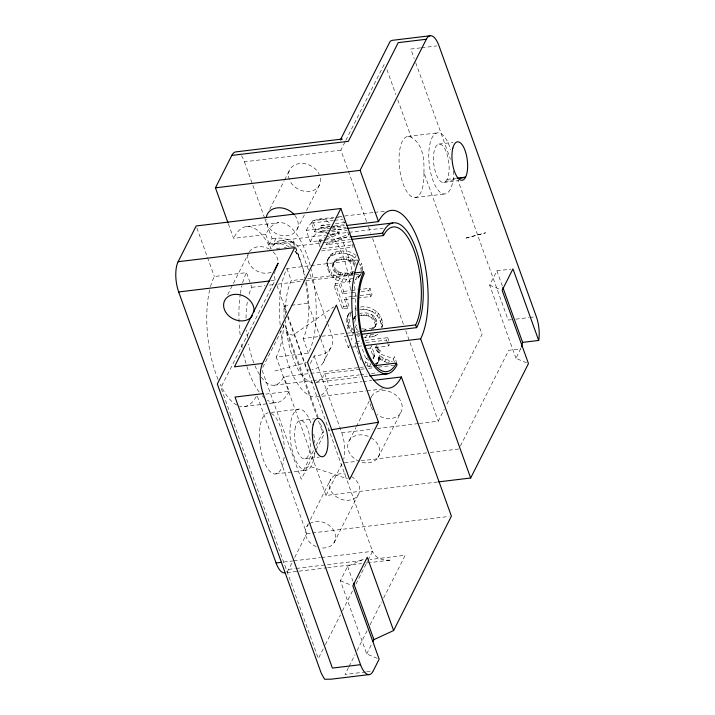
<?xml version="1.0" encoding="UTF-8"?>
<svg xmlns="http://www.w3.org/2000/svg" width="715" height="715" viewBox="0 0 715 715"><rect width="100%" height="100%" fill="white"/><g stroke="black" fill="none" stroke-linecap="round" stroke-linejoin="round"><path stroke-width="0.54" stroke-dasharray="3.58 2.68" d="M423.923 172.574C424.353 159.82 423.289 144.162 411.018 137.101A30.781 12.012 83.1 0 0 399.033 160.5A30.781 12.012 83.1 0 0 411.992 196.884A30.781 12.012 83.1 0 0 423.986 173.495L423.923 172.574L482.08 334.414L446.223 405.405M379.531 355.346L379.692 358.787L377.449 363.783L378.485 361.173L378.324 357.732L379.531 355.346L383.303 358.144L392.41 361.87M275.159 270.199L274.301 275.069L275.114 280.298L220.935 387.566L318.336 658.587L323.35 648.657M362.192 270.788L362.371 266.302L361.558 263.263L360.351 265.64L361.316 271.486L362.523 269.099M374.633 355.301L372.676 359.475L374.633 355.301L371.594 345.72L370.388 348.107L373.427 357.688M382.114 327.524C385.019 315.431 372.068 304.653 360.449 307.084L359.252 309.47M350.824 281.209C327.399 289.03 315.252 249.258 344.022 251.001L342.825 253.387C336.899 253.405 329.544 254.906 327.13 261.064M326.657 263.156L329.365 256.703M353.076 333.226C346.838 328.033 344.103 317.675 350.448 311.409M346.739 319.042L349.447 312.589M352.995 273.488C345.658 278.68 330.688 275.034 332.976 264.121C335.996 254.156 353.719 254.656 356.222 264.747M332.618 265.587L334.933 260.403M353.907 319.087L355.024 316.289L357.822 314.234M376.626 323.037L374.276 328.212L376.626 323.037C376.859 314.573 366.741 311.293 359.886 313.554M526.544 362.791L515.998 358.376L521.476 346.99M269.743 209.325L284.177 180.752M284.668 179.769L289.647 169.92M227.736 294.562L248.811 252.851M269.403 243.958L293.516 241.044L292.9 242.269L268.786 245.174L272.058 238.721L264.961 218.969M308.388 269.814L302.749 254.12A21.986 17.464 26.8 0 0 276.07 238.229L273.425 243.475A21.986 17.464 26.8 0 1 289.557 247.122M297.065 229.354L304.527 214.58M306.52 210.639L319.453 185.024M366.527 221.587L340.858 150.159L345.345 141.284M345.837 140.292L384.688 63.394M331.832 231.204L339.285 232.035L338.079 234.422L314.645 231.794L311.517 223.089L312.714 220.703L334.522 218.075M314.645 231.794L315.842 229.417L312.714 220.703M330.956 228.755L320.186 227.683L321.384 225.297L331.125 224.126M320.123 247.041L318.381 242.188L319.578 239.811L324.771 237.764M262.789 367.394L284.668 324.074L318.139 417.203M351.181 241.697L326.299 244.7L327.506 242.314L350.332 233.591M329.66 257.32L330.857 254.933M331.528 255.881L332.734 253.494M326.755 266.168L327.962 263.781L327.854 260.769M334.843 254.451L336.041 252.064M327.631 269.51L328.837 267.133L327.962 263.781M328.989 272.504L330.196 270.118L328.837 267.133M332.976 264.121L336.113 259.259M339.169 253.584L340.367 251.197M332.663 267.178L333.869 264.8L333.825 263.2M334.915 261.645L336.533 260.725L337.739 258.347M330.777 275.114L331.983 272.728L330.196 270.118M336.533 260.725L338.597 260.046L339.804 257.668M333.887 270.601L335.094 268.214L333.869 264.8M334.942 272.075L336.148 269.689L335.094 268.214M338.597 260.046L341.1 259.599L342.306 257.221M332.993 277.34L334.191 274.953L331.983 272.728M336.264 273.327L337.471 270.94L336.148 269.689M342.825 253.387L346.239 253.718L347.445 251.331L350.627 252.189L355.328 254.781M341.1 259.599L343.674 259.438L344.88 257.051M337.855 274.354L339.062 271.977L337.471 270.94M335.63 279.181L336.837 276.794L334.191 274.953M343.674 259.438L346.024 259.599L347.231 257.212M346.239 253.718L349.429 254.567L350.627 252.189M352.379 296.475L345.81 297.27L348.875 305.797L347.669 308.183L342.324 308.826L334.102 285.937L335.299 283.551L340.653 282.908L343.718 291.452L342.521 293.838L350.18 292.909M339.705 275.123L340.912 272.746L347.946 273.166L354.202 271.101M346.024 259.599L348.151 260.081L349.358 257.695M338.606 280.566L339.813 278.18L346.525 279.359L353.791 278.484M341.806 275.579L343.012 273.193M358.984 262.628L357.205 260.01L352.379 255.943L353.576 253.557M354.712 266.302L353.058 263.192L350.055 260.877L351.262 258.499M342.521 293.838L339.446 285.285L340.653 282.908M344.147 275.722L345.354 273.336M341.842 281.415L343.048 279.038M351.7 261.94L352.906 259.554M354.998 257.775L356.204 255.398M346.748 275.552L347.946 273.166M353.058 263.192L354.256 260.805M345.318 281.746L346.525 279.359M354.113 264.639L355.319 262.253M349.269 275.096L350.475 272.719M351.351 274.408L352.558 272.031M349.054 281.54L350.261 279.163M310.962 369.735L306.95 370.218L307.915 368.314M310.319 363.542L314.171 355.918L318.193 355.427A21.986 17.464 26.8 0 0 331.706 334.692L327.944 324.226M347.669 308.183L344.612 299.656L345.81 297.27M356.74 277.393L355.534 279.771L357.893 278.251L360.878 273.925L359.1 275.865L354.774 278.117M361.164 268.688L362.371 266.302M342.324 308.826L343.531 306.449L335.299 283.551M357.893 278.251L359.1 275.865M359.672 276.303L362.031 271.637M323.243 362.666L330.473 348.348M347.213 316.951L350.547 311.615M346.838 322.054L348.044 319.668L347.946 316.656M349.742 313.206L354.926 310.337L356.133 307.951L352.817 309.381M347.722 325.397L348.92 323.019L348.044 319.668M353.058 320.007L354.265 317.621M355.024 316.289L353.818 318.675L356.615 316.62M349.072 328.391L350.279 326.004L348.92 323.019M354.998 317.531L356.204 315.145M357.741 298.066L370.87 296.484L368.779 290.665L369.986 288.279L359.037 289.602M350.859 331L352.066 328.614L350.279 326.004M360.163 309.425L362.907 309.273L364.105 306.896M358.68 315.932L361.191 315.494L362.389 313.107M355.024 327.962L356.231 325.575L354.256 321.544M370.87 296.484L372.077 294.097L369.986 288.279M362.907 309.273L366.321 309.604L367.528 307.218M361.191 315.494L363.756 315.324L364.963 312.947M363.756 315.324L366.107 315.485L367.313 313.099M366.321 309.604L369.512 310.453L370.719 308.076M366.107 315.485L368.234 315.967L369.441 313.581M360.977 360.11L354.935 343.906L355.73 342.315M359.493 334.861L358.698 336.452L356.705 335.532M382.605 324.985L381.408 327.372C381.453 321.089 377.878 314.984 372.461 311.829L373.668 309.452M375.42 325.423L374.204 320.526L370.138 316.763L371.344 314.385M364.239 331.608L365.437 329.222L367.17 329.115M371.782 317.826L372.989 315.44M375.08 313.662L376.287 311.284M373.141 319.078L374.347 316.7M365.41 337.632L366.607 335.255L373.882 334.379L372.676 336.756L363.667 337.471M374.204 320.526L375.402 318.148M377.288 315.896L378.494 313.51M374.973 322.17L376.179 319.784M371.443 330.294L372.64 327.917L375.482 325.826M373.078 329.374L374.285 326.987M369.137 337.435L370.343 335.049M379.066 318.515L380.273 316.128M375.044 326.871L376.251 324.485M313.456 450.638L303.473 470.407L305.099 468.28L309.086 466.171L347.535 478.782M315.95 445.695L322.948 431.86L322.706 432.539L285.857 329.99L288.878 334.066L292.927 335.201L333.673 306.941M380.434 321.527L381.64 319.149M315.699 450.682L301.274 479.238L261.788 369.36M316.2 449.699L324.154 433.951L319.641 421.394M372.676 336.756L375.625 335.657L376.421 334.075M381.247 324.574L382.454 322.197M369.003 360.333L365.633 357.849L366.438 356.258M366.527 359.046L367.322 357.464M364.453 364.498L365.66 362.112L364.418 360.95M394.421 362.013L393.348 359.028C387.539 355.462 377.082 355.668 375.438 347.499L376.242 345.908M369.503 366.402L370.701 364.015L368.028 363.354L366.831 365.74L371.344 366.402M375.858 348.679L377.064 346.292L376.635 345.113M373.06 355.82L374.267 353.442M376.573 350.404L377.779 348.017L377.064 346.292M373.23 358.68L374.437 356.293M377.27 351.566L378.467 349.179L377.779 348.017M378.101 352.397L379.299 350.019L378.467 349.179M379.209 353.156L380.416 350.77L379.299 350.019M387.584 342.994L386.538 340.09L387.745 337.703L362.675 340.733M375.339 365.526L376.537 363.149L379.325 360.199M378.557 359.556L379.754 357.169M376.51 364.766L377.717 362.38M378.485 361.173L379.692 358.787M387.467 362.845L380.21 359.296L381.417 356.919M375.438 347.499L388.629 345.908L389.434 344.317M382.096 360.521L383.303 358.144M384.616 361.727L385.823 359.341M349.429 440.342L355.891 427.534M356.392 426.551L369.333 400.936M369.834 399.944L371.818 396.003M388.415 363.211L389.621 360.834M306.833 526.598L308.344 523.621M310.346 519.644L330.92 478.925M393.348 359.028L394.555 356.651L396.342 361.62M286.894 571.83A21.986 8.58 83.1 0 0 288.672 569.363L292.185 562.41M294.696 557.45L306.735 533.613L256.98 395.172A71.223 27.805 83.1 0 1 239.454 406.111M437.535 481.999L325.995 495.477L342.369 463.061M333.994 542.774L358.072 495.102M378.092 457.412L400.489 413.082A16.704 13.272 26.8 0 0 391.48 392.383A16.704 13.272 26.8 0 0 370.433 399.185M377.243 658.354L366.697 653.948L340.376 580.696L347.597 566.396L365.311 558.209M515.998 358.376L489.677 285.133L496.898 270.824L510.832 269.144M325.361 644.68L340.411 614.882M342.413 610.914L352.951 590.054M355.963 584.101L367.501 561.257M368.002 560.265L372.515 551.319L287.957 316.012M419.41 423.459L438.259 421.18L444.23 409.346M348.518 667.515L345.005 674.468L365.562 671.984M349.018 666.523L355.042 654.609M357.044 650.632L367.081 630.773M370.093 624.812L381.631 601.967M383.633 597.999L405.208 555.287L370.03 559.541M460.424 445.99L508.758 350.305L520.815 348.849M366.697 653.948L371.997 643.455M445.66 181.387L447.098 179.394A19.35 7.552 83.1 0 0 443.658 146.968A19.35 7.552 83.1 0 0 433.531 160.955A19.35 7.552 83.1 0 0 445.534 181.556L456.143 179.161M375.625 335.657L377.985 334.137M372.971 357.661L373.882 357.098M325.808 237.353L339.285 232.035M318.381 242.188L325.638 239.328M326.675 238.917L338.079 234.422M375.125 363.685L376.537 363.149M326.299 244.7L349.126 235.977L347.445 231.311M372.64 327.917L368.877 328.9M274.873 370.951L306.44 362.541M354.926 310.337L357.089 309.899M328.248 430.251L330.428 429.903M420.536 47.869L410.803 49.049L414.2 58.505M421.618 47.744L436.767 45.912M407.809 136.44L437.544 132.847M241.438 155.7A21.986 8.58 83.1 0 1 244.414 161.804L340.858 150.159M438.939 144.081L453.078 142.374M447.098 179.394L455.795 178.348M443.675 182.477L458.896 180.645M415.209 197.554L444.945 193.962M246.228 226.566L278.376 222.678M318.649 219.148L333.994 217.297M338.383 216.761L373.453 212.525M374.544 212.4L384.411 211.202M335.603 217.941L342.145 217.154M311.517 223.089L333.315 220.461M334.406 220.327L343.12 219.273M335.451 223.598L346.266 222.294M320.186 227.683L329.919 226.503M334.245 225.985L345.068 224.68L343.772 221.078M228.416 223.929L233.599 238.372L265.748 234.484A71.232 27.814 83.1 0 1 310.247 265.703M323.484 240.285L310.337 241.876L306.199 230.364L344.558 225.734M320.409 231.714L330.267 230.525M331.367 230.391L346.712 228.541M272.058 238.721L276.07 238.229M280.512 240.58L325.736 235.119M330.151 234.583L347.803 232.455M348.902 232.321L383.106 228.192M324.583 240.151L349.787 237.112M276.526 248.471L279.842 248.069M284.248 247.533L286.456 247.274M290.871 246.738L321.759 243.011M322.858 242.877L350.439 239.543M322.715 248.534L354.327 244.718M321.518 250.92L353.121 247.095L351.825 243.493M210.496 286.715A71.223 27.805 83.1 0 1 214.339 276.508L246.487 272.621L251.752 287.278A53.643 20.941 83.1 0 0 248.498 296.323M280.137 324.735A70.347 27.465 83.1 0 1 286.93 268.5L309.953 265.721M311.043 265.587L357.08 260.028M270.681 280.834L275.114 280.298M285.356 314.707A55.842 21.799 83.1 0 1 291.291 280.629L303.348 279.172M307.727 278.644L352.665 273.21M251.752 287.278L264.988 285.678M269.403 285.142L277.125 284.213M278.224 284.078L304.697 280.879M305.806 280.745L363.166 273.818M334.102 285.937L339.446 285.285M343.718 291.452L350.287 290.656M351.378 290.531L357.947 289.736M351.271 292.784L356.74 292.122M361.12 291.586L368.779 290.665M353.469 296.341L358.939 295.688M360.038 295.554L372.077 294.097M284.025 318.318A71.232 27.814 83.1 0 0 283.837 306.172L290.406 305.377M291.506 305.242L307.942 303.258L320.329 337.587M344.612 299.656L350.082 298.995M351.172 298.861L356.642 298.2M343.531 306.449L348.875 305.797M306.369 281.773A53.643 20.941 83.1 0 1 303.133 338.499L320.776 336.372M321.884 336.238L354.98 332.234M356.079 332.109L359.386 331.706M347.579 335.97L344.29 336.363L348.312 347.562L362.568 345.846M348.679 335.836L359.636 334.513M511.44 319.677L508.195 320.07L457.984 180.359M515.774 319.158L528.751 317.585M529.833 317.46L534.159 316.933M356.133 341.52L361.584 340.867M354.935 343.906L361.468 343.12M365.83 342.592L386.538 340.09M325.995 495.477L276.249 357.035L308.397 353.147A71.232 27.814 83.1 0 0 311.24 269.573M367.385 348.473L370.388 348.107M261.279 377.198A53.643 20.941 83.1 0 0 283.864 376.635L363.292 367.045M367.707 366.509L372.113 365.982M316.691 382.087A55.842 21.799 83.1 0 0 324.717 373.65L359.797 369.414M360.887 369.289L364.176 368.886M368.565 368.359L374.043 367.698M378.423 367.17L393.768 365.311M274.372 385.188L311.874 380.657M312.982 380.532L359.305 374.928M360.414 374.803L367.027 373.999M371.443 373.462L378.065 372.667M315.932 382.427L359.77 377.127M364.158 376.599L368.538 376.072M321.196 395.207A70.347 27.465 83.1 0 0 329.052 385.698L361.933 381.73M363.023 381.596L371.791 380.541M265.846 394.099L289.128 391.284L283.864 376.635M322.081 396.262L365.919 390.962M367.01 390.828L383.455 388.844M244.369 406.531L276.517 402.643M271.405 412.43L298.682 409.132M300.077 420.483L314.439 418.749M314.171 355.918L341.815 432.825L372.855 429.08M377.288 428.544L418.302 423.593M304.813 458.878L319.176 457.144M344.567 462.793L356.669 461.336M361.066 460.8L429.223 452.568M430.323 452.434L458.914 448.984M275.668 473.911L306.208 470.229M306.735 533.613L311.15 533.077M312.258 532.943L449.19 516.409M283.828 562.035L292.703 560.962M293.811 560.828L320.409 557.62M321.527 557.486L372.515 551.319C375.411 558.719 384.053 560.935 391.275 560.006L370.415 562.526M288.672 569.363L295.268 568.568M296.368 568.434L363.435 560.337M286.974 572.608L297.958 571.285M299.049 571.151L326.496 567.835M327.595 567.701L361.629 563.59M366.017 563.062L369.315 562.66M366.643 671.859L373.141 671.072M365.437 329.222L360.995 328.632M321.384 225.297L330.008 226.163M331.081 226.271L346.167 227.772M332.028 228.871L347.115 230.373M315.842 229.417L327.568 230.722M339.062 271.977L340.912 272.746M489.677 285.133L501.179 289.941M340.376 580.696L351.878 585.505M348.151 260.081L350.055 260.877M368.234 315.967L370.138 316.763M336.837 276.794L339.813 278.18M356.919 332.681L359.895 334.066M349.429 254.567L352.379 255.943M369.512 310.453L372.461 311.829M365.66 362.112L368.028 363.354M357.938 330.25L356.347 329.213L357.554 326.827L356.231 325.575M378.324 357.732L380.21 359.296M352.066 328.614L354.274 330.839M292.9 242.269L298.781 255.702M268.786 245.174L268.438 244.476A71.232 27.814 83.1 0 0 233.599 238.372M359.439 263.629L360.351 265.64M362.371 349.081L365.633 357.849M320.704 338.624L324.458 349.027A21.986 17.437 26.6 0 1 311.999 369.584M283.837 306.172L286.107 312.473M287.618 316.665L306.95 370.218M496.898 270.824L502.484 286.384M415.71 62.706L450.441 159.347M386.931 69.641L395.904 94.612M397.781 99.823L411.241 137.289M368.422 226.843L370.683 233.144M372.569 238.399L403.904 325.584M405.789 330.839L438.259 421.18M387.745 337.703L389.836 343.522M387.932 343.969L388.629 345.908M319.578 239.811L320.972 243.69M309.89 273.997L327.568 323.18M293.516 241.044L300.577 261.055A71.232 27.814 83.1 0 1 304.93 278.51M286.93 268.5L291.291 280.629M324.717 373.65L329.052 385.698M244.414 161.804L264.586 217.932M265.748 234.484L271.012 249.133A53.643 20.941 83.1 0 1 291.765 246.291M303.133 338.499L308.397 353.147M277.009 285.553L287.573 314.966M347.597 566.396L352.861 581.045M196.911 228.031L214.339 276.508M284.096 457.234A30.781 12.012 83.1 0 1 263.478 460.058A30.781 12.012 83.1 0 1 268.134 412.823M271.343 413.44A30.781 12.012 83.1 0 1 284.356 448.725M310.337 241.876A56.762 22.156 83.1 0 1 333.387 238.265A56.762 22.156 83.1 0 1 350.368 289.691M350.439 312.991A56.762 22.156 83.1 0 1 346.909 330.446M306.199 230.364A70.347 27.465 83.1 0 1 330.956 224.117M333.413 226.637A70.347 27.465 83.1 0 1 352.933 275.159M353.773 280.173A70.347 27.465 83.1 0 1 354.765 323.859M353.442 331.957A70.347 27.465 83.1 0 1 351.342 340.054M349.528 344.943A70.347 27.465 83.1 0 1 348.312 347.562M283.792 324.172A71.232 27.814 83.1 0 1 276.249 357.035M305.671 282.577A71.232 27.814 83.1 0 1 307.942 303.258M295.384 251.206A53.643 20.941 83.1 0 1 305.001 275.534M294.812 215.331A16.704 13.272 26.8 0 1 287.466 235.682A16.704 13.272 26.8 0 1 266.087 219.353M453.73 171.001A30.781 12.012 83.1 0 1 437.732 189.672A30.781 12.012 83.1 0 1 430.743 140.944A30.781 12.012 83.1 0 1 450.7 149.846M314.636 453.542A30.781 12.012 83.1 0 1 297.386 463.66A30.781 12.012 83.1 0 1 292.256 416.318A30.781 12.012 83.1 0 1 311.534 424.951M313.751 434.077A30.781 12.012 83.1 0 1 314.806 443.05M320.463 178.089A16.704 13.272 26.8 0 1 308.862 191.459A16.704 13.272 26.8 0 1 289.763 180.502M289.387 179.599A16.704 13.272 26.8 0 1 298.745 163.672A16.704 13.272 26.8 0 1 319.337 174.442M400.489 413.082A16.704 13.272 26.8 0 1 377.082 414.477M372.703 409.927A16.704 13.272 26.8 0 1 371.246 407.291M370.888 406.388A16.704 13.272 26.8 0 1 370.2 403.635M371.022 437.732A16.704 13.272 26.8 0 1 378.923 455.884A16.704 13.272 26.8 0 1 360.458 461.854M359.439 461.479A16.704 13.272 26.8 0 1 348.437 442.272A16.704 13.272 26.8 0 1 369.092 436.713M236.942 405.101A71.223 27.805 83.1 0 1 220.149 384.169M218.084 379.477A71.223 27.805 83.1 0 1 210.013 288.52M289.128 391.284A71.223 27.805 83.1 0 1 267.41 400.248M264.058 397.62A71.223 27.805 83.1 0 1 262.191 395.744M259.143 392.026A71.223 27.805 83.1 0 1 246.8 366.16M245.96 363.426A71.223 27.805 83.1 0 1 243.449 353.898M242.188 347.946A71.223 27.805 83.1 0 1 241.116 341.877M240.133 334.7A71.223 27.805 83.1 0 1 240.24 294.5M240.392 293.463A71.223 27.805 83.1 0 1 241.938 285.562M242.644 282.827A71.223 27.805 83.1 0 1 246.487 272.621M259.491 374.562A53.643 20.941 83.1 0 1 254.951 365.723M253.834 362.961A53.643 20.941 83.1 0 1 248.516 343.995M247.426 337.578A53.643 20.941 83.1 0 1 246.568 330.151M246.049 318.211A53.643 20.941 83.1 0 1 247.515 300.854M309.765 523.639A15.828 12.575 26.8 0 1 334.343 531.656A15.828 12.575 26.8 0 1 321.25 547.878M316.325 546.626A15.828 12.575 26.8 0 1 308.237 524.89M271.217 272.227A15.828 12.575 26.8 0 1 254.299 269.358A15.828 12.575 26.8 0 1 247.998 254.862M249.312 251.859A15.828 12.575 26.8 0 1 269.769 249.383M273.05 251.832A15.828 12.575 26.8 0 1 278.09 261.663M351.378 476.458A15.828 12.575 26.8 0 1 354.408 498.525A15.828 12.575 26.8 0 1 330.026 488.765A15.828 12.575 26.8 0 1 345.658 474.161M318.935 396.325A70.347 27.465 83.1 0 1 280.781 330.831M312.929 382.605A55.842 21.799 83.1 0 1 285.544 320.427M341.815 432.825A21.986 8.58 83.1 0 1 343.709 459.352M294.911 251.305A21.986 17.464 26.8 0 1 300.094 259.357M466.028 238.068L485.592 232.831L466.028 238.068M295.474 426.828A19.35 7.552 83.1 0 0 302.794 458.494A19.35 7.552 83.1 0 0 309.059 433.719A19.35 7.552 83.1 0 0 295.474 426.828"/><path stroke-width="1.07" d="M502.86 287.421L522.611 342.387L521.476 346.99M522.611 342.387L538.69 340.438L539.012 338.49A21.986 8.58 83.1 0 0 536.33 316.673L438.93 45.653A21.986 8.58 83.1 0 0 426.328 39.254L398.201 42.65L348.348 141.338L231.812 155.414L215.438 187.831L228.04 222.901M275.329 269.224L278.117 263.147L217.324 384.035L321.303 673.378L324.619 679.25L331.072 679.187L369.244 674.576M284.784 572.876A21.986 8.58 83.1 0 1 276.07 562.973L178.67 291.952A21.986 8.58 83.1 0 1 178.115 261.717L196.169 225.967L340.841 208.494L359.27 259.768A70.347 27.465 83.1 0 0 361.066 356.499A70.347 27.465 83.1 0 0 401.383 376.966L451.397 516.141L393.608 630.55L373.918 639.648L372.953 641.552M393.608 630.55L367.287 557.298L352.835 585.907L379.156 659.159L373.141 671.072A21.986 8.58 83.1 0 1 360.539 664.682L263.138 393.652A21.986 8.58 83.1 0 1 262.575 363.426L340.841 208.494M438.644 481.865L470.667 478.004L420.652 338.83A70.347 27.465 83.1 0 0 418.856 242.09A70.347 27.465 83.1 0 0 378.53 221.632L360.11 170.358L426.328 39.254M378.512 422.252L349.608 479.461L307.495 362.264L336.39 305.055L378.512 422.252L331.519 429.724M470.667 478.004L528.457 363.586L502.136 290.335L512.968 268.885L538.69 340.438M458.244 178.723L465.581 177.159L456.885 178.214M430.216 35.75L392.043 40.362L390.175 41.309L340.331 139.988L342.199 139.041L235.709 151.902A21.986 8.58 83.1 0 0 231.812 155.414M215.438 187.831L360.11 170.358M346.748 225.466L378.53 221.632M347.803 228.407L392.741 222.973M350.886 236.978L382.668 233.135A56.762 22.156 83.1 0 1 415.781 248.445A56.762 22.156 83.1 0 1 416.631 327.631L361.826 334.245M351.539 239.409L383.535 235.548A53.643 20.941 83.1 0 1 414.28 251.144A53.643 20.941 83.1 0 1 415.647 324.914L416.631 327.631M178.115 261.717L294.651 247.64L234.448 366.822L262.575 363.426M178.67 291.952L269.573 280.968M353.764 273.085L363.622 271.888L364.266 273.684A53.643 20.941 83.1 0 0 365.633 347.445A53.643 20.941 83.1 0 0 396.387 363.05L397.057 364.918A55.842 21.799 83.1 0 1 365.052 348.679A55.842 21.799 83.1 0 1 363.622 271.888M360.494 331.572L415.647 324.914M364.757 345.577L420.652 338.83M374.32 365.714L396.387 363.05M369.637 375.938L387.173 373.82M263.138 393.652L235.012 397.048L332.404 668.078L360.539 664.682M373.99 380.273L401.383 376.966M276.07 562.973L281.612 562.303M382.668 233.135L383.535 235.548M353.612 583.136L373.918 639.648M266.203 217.575A16.704 13.272 26.8 0 1 277.349 207.868A16.704 13.272 26.8 0 1 294.142 214.536M252.395 315.699A15.828 12.575 26.8 0 1 227.048 314.019A15.828 12.575 26.8 0 1 234.708 294.366A15.828 12.575 26.8 0 1 253.879 311.883M452.827 148.193A19.35 7.552 83.1 0 0 460.138 179.858A19.35 7.552 83.1 0 0 466.412 155.092A19.35 7.552 83.1 0 0 452.827 148.193M313.161 424.692A19.35 7.552 83.1 0 0 320.472 456.358A19.35 7.552 83.1 0 0 326.737 431.583A19.35 7.552 83.1 0 0 313.161 424.692"/></g></svg>
